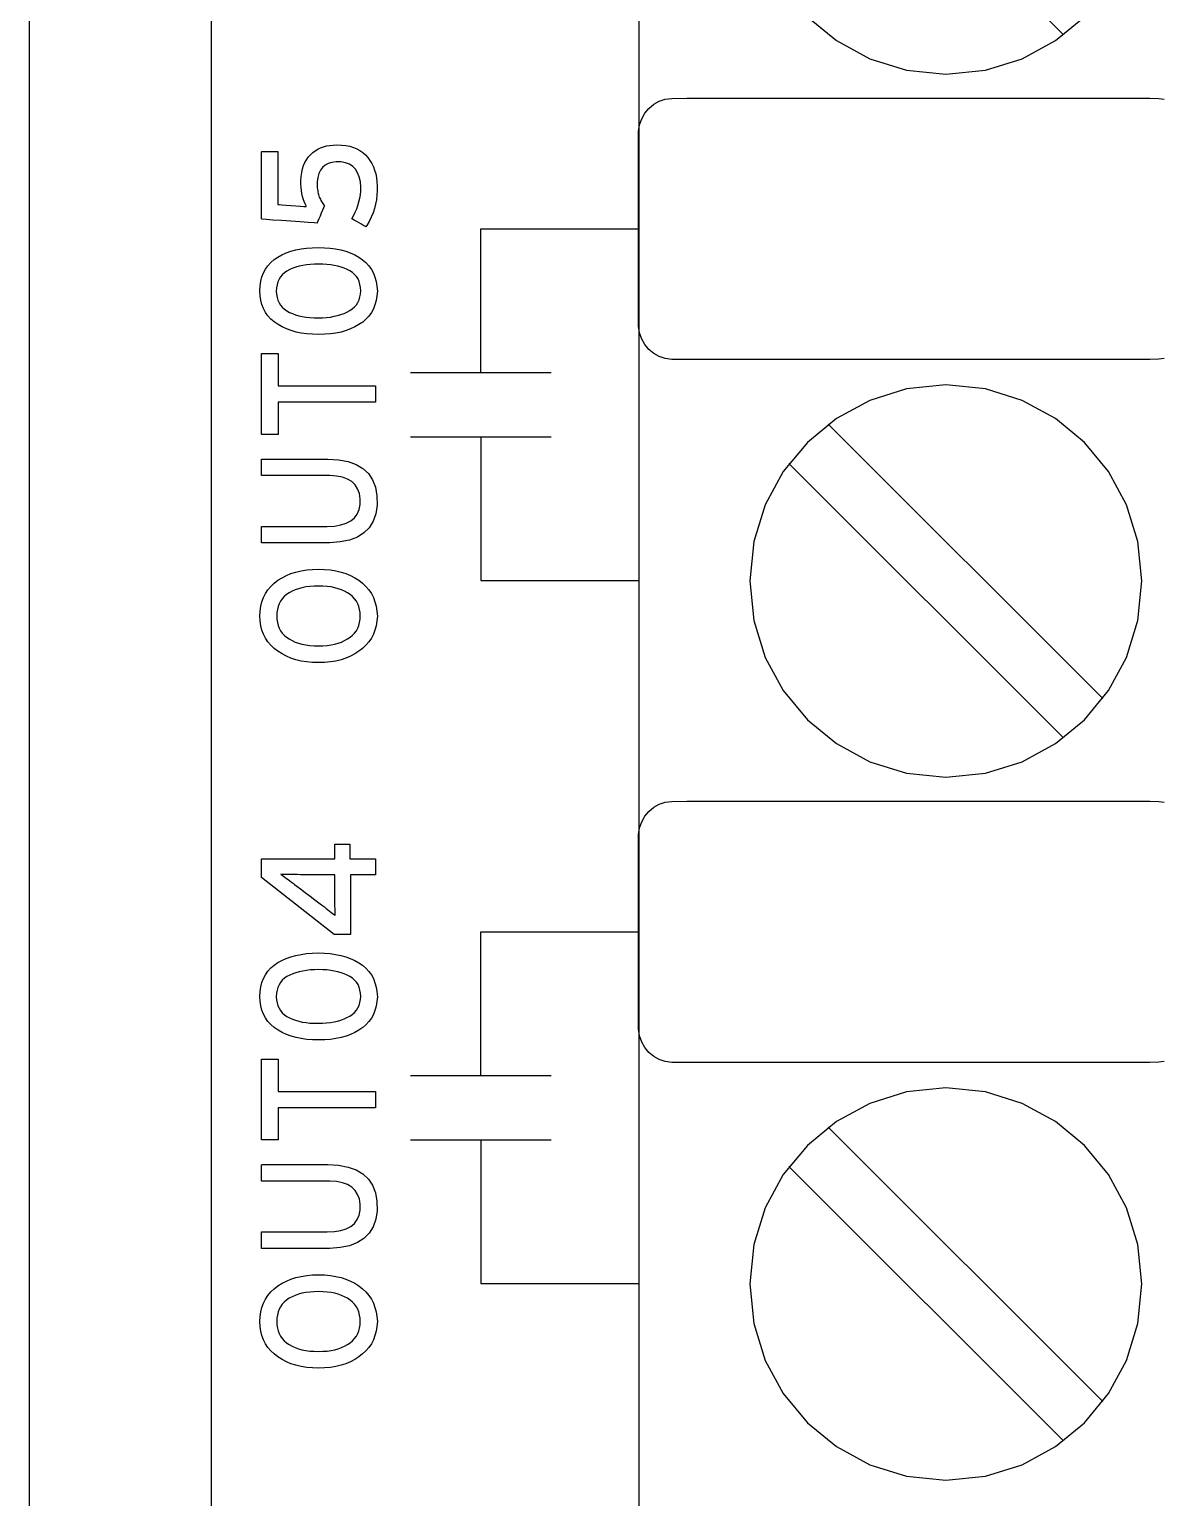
# Model space of a CAD drawing. Extents: x 1 to 47.7, y 0.2 to 33.3.
# Drawn here: x 31.778 to 32.745, y 4.752 to 6.006 of the extents above; entities that cross this region are included whole.
import ezdxf

# ---------------------------------------------------------------- set-up
doc = ezdxf.new("R2010")
doc.units = 0
doc.header["$MEASUREMENT"] = 0
doc.layers.add('4_0_____DWG', color=7, linetype='CONTINUOUS')

msp = doc.modelspace()

# ---------------------------------------------------------------- linework, layer by layer
at = {"layer": '4_0_____DWG'}
for points in [[(31.9334, 4.7009), (31.9334, 4.8073), (31.9334, 4.9155), (31.9334, 5.0253), (31.9334, 5.1367), (31.9334, 5.2497), (31.9334, 5.3641), (31.9334, 5.4799), (31.9334, 5.597), (31.9334, 5.7155), (31.9334, 5.8351), (31.9334, 5.9559), (31.9334, 6.0778), (31.9334, 6.2006), (31.9334, 6.3245), (31.9334, 6.5748), (31.9334, 6.8281), (31.9334, 7.0841), (31.9334, 7.342), (31.9334, 7.6015), (31.9334, 8.123)], [(32.6604, 6.0009), (32.4261, 6.2351)], [(32.298, 6.0857), (32.298, 5.9465), (32.298, 5.8051), (32.298, 5.5174), (32.298, 5.2261), (32.298, 4.9349), (32.298, 4.6472)], [(31.778, 4.7165), (31.778, 4.7888), (31.778, 4.8619), (31.778, 4.9358), (31.778, 5.0105), (31.778, 5.086), (31.778, 5.1623), (31.778, 5.2393), (31.778, 5.3171), (31.778, 5.3956), (31.778, 5.4748), (31.778, 5.5547), (31.778, 5.6353), (31.778, 5.7166), (31.778, 5.7986), (31.778, 5.8813), (31.778, 5.9646), (31.778, 6.0485)], [(32.4418, 6.0163), (32.4666, 5.9959), (32.495, 5.9804), (32.5264, 5.9707), (32.5601, 5.9673), (32.5938, 5.9707), (32.6252, 5.9804), (32.6536, 5.9959), (32.6783, 6.0163)], [(32.7462, 5.7246), (32.7416, 5.7239), (32.7341, 5.7238), (32.7019, 5.7238), (32.6478, 5.7238), (32.5801, 5.7238), (32.5071, 5.7238), (32.4371, 5.7238), (32.3783, 5.7238), (32.339, 5.7238), (32.3262, 5.7238), (32.3206, 5.7245), (32.3155, 5.7262), (32.3107, 5.7289), (32.3066, 5.7323), (32.3031, 5.7365), (32.3005, 5.7412), (32.2987, 5.7465), (32.2978, 5.7521), (32.2978, 5.7571), (32.2978, 5.7713), (32.2978, 5.7936), (32.2978, 5.8208), (32.2978, 5.8497), (32.2978, 5.8769), (32.2978, 5.8992), (32.2978, 5.9134), (32.2978, 5.9183), (32.2987, 5.924), (32.3005, 5.9292), (32.3031, 5.934), (32.3066, 5.9381), (32.3107, 5.9416), (32.3155, 5.9442), (32.3206, 5.9459), (32.3262, 5.9466), (32.339, 5.9467), (32.3783, 5.9467), (32.4371, 5.9467), (32.5071, 5.9467), (32.5801, 5.9467), (32.6478, 5.9467), (32.7019, 5.9467), (32.7341, 5.9467), (32.7416, 5.9466), (32.7463, 5.9459)], [(32.1633, 5.7127), (32.1633, 5.8352), (32.298, 5.8352)], [(31.9904, 5.7013), (32.0733, 5.7013), (32.0733, 5.6872), (31.9904, 5.6872), (31.9904, 5.6597), (31.9761, 5.6597), (31.9761, 5.7288), (31.9904, 5.7288), (31.9904, 5.7013)], [(32.1033, 5.7127), (32.2233, 5.7127)], [(32.6938, 5.4343), (32.4595, 5.6686)], [(32.1033, 5.6577), (32.2233, 5.6577)], [(32.1633, 5.6577), (32.1633, 5.5352), (32.298, 5.5352)], [(32.6604, 5.4009), (32.4261, 5.6351)], [(32.7462, 5.1246), (32.7416, 5.1239), (32.7341, 5.1238), (32.7019, 5.1238), (32.6478, 5.1238), (32.5801, 5.1238), (32.5071, 5.1238), (32.4371, 5.1238), (32.3783, 5.1238), (32.3389, 5.1238), (32.3262, 5.1238), (32.3206, 5.1245), (32.3155, 5.1262), (32.3107, 5.1289), (32.3066, 5.1323), (32.3031, 5.1365), (32.3005, 5.1412), (32.2987, 5.1465), (32.2978, 5.1521), (32.2978, 5.1571), (32.2978, 5.1713), (32.2978, 5.1936), (32.2978, 5.2208), (32.2978, 5.2497), (32.2978, 5.2769), (32.2978, 5.2992), (32.2978, 5.3134), (32.2978, 5.3183), (32.2987, 5.324), (32.3005, 5.3292), (32.3031, 5.334), (32.3066, 5.3381), (32.3107, 5.3416), (32.3155, 5.3442), (32.3206, 5.3459), (32.3262, 5.3466), (32.3389, 5.3467), (32.3783, 5.3467), (32.4371, 5.3467), (32.5071, 5.3467), (32.5801, 5.3467), (32.6478, 5.3467), (32.7019, 5.3467), (32.7341, 5.3467), (32.7416, 5.3466), (32.7463, 5.3459)], [(32.0515, 5.2977), (32.0733, 5.2977), (32.0733, 5.284), (32.0519, 5.284), (32.0519, 5.233), (32.038, 5.233), (31.9761, 5.2815), (31.9761, 5.2977), (32.0386, 5.2977), (32.0386, 5.3102), (32.0515, 5.3102), (32.0515, 5.2977)], [(32.1633, 5.1127), (32.1633, 5.2352), (32.298, 5.2352)], [(31.9904, 5.0991), (32.0733, 5.0991), (32.0733, 5.085), (31.9904, 5.085), (31.9904, 5.0576), (31.9761, 5.0576), (31.9761, 5.1266), (31.9904, 5.1266), (31.9904, 5.0991)], [(32.1033, 5.1127), (32.2233, 5.1127)], [(32.6938, 4.8343), (32.4595, 5.0686)], [(32.1033, 5.0577), (32.2233, 5.0577)], [(32.1633, 5.0577), (32.1633, 4.9352), (32.298, 4.9352)], [(32.6604, 4.8009), (32.4261, 5.0351)]]:
    msp.add_lwpolyline(points, dxfattribs=at)
for points in [[(32.0403, 5.9069), (32.0442, 5.9068), (32.0479, 5.9063), (32.0513, 5.9057), (32.0545, 5.9047), (32.0574, 5.9035), (32.0601, 5.9021), (32.0626, 5.9003), (32.0648, 5.8983), (32.0668, 5.8961), (32.0686, 5.8937), (32.0701, 5.8911), (32.0715, 5.8883), (32.0726, 5.8854), (32.0735, 5.8822), (32.0741, 5.879), (32.0746, 5.8755), (32.0748, 5.8719), (32.0748, 5.868), (32.0746, 5.864), (32.0741, 5.8601), (32.0734, 5.8563), (32.0724, 5.8525), (32.0712, 5.8488), (32.0697, 5.8452), (32.0679, 5.8416), (32.066, 5.8381), (32.0651, 5.8371), (32.0641, 5.8376), (32.0626, 5.8385), (32.0607, 5.8396), (32.0587, 5.8407), (32.0567, 5.8419), (32.055, 5.8428), (32.0537, 5.8435), (32.0532, 5.8438), (32.0546, 5.8464), (32.0561, 5.8494), (32.0573, 5.8523), (32.0583, 5.8553), (32.0592, 5.8583), (32.0599, 5.8614), (32.0604, 5.8644), (32.0607, 5.8675), (32.0607, 5.8708), (32.0604, 5.8755), (32.0595, 5.8796), (32.0581, 5.8832), (32.0563, 5.8862), (32.0539, 5.8886), (32.0511, 5.8904), (32.0477, 5.8917), (32.0438, 5.8924), (32.0397, 5.8925), (32.0361, 5.892), (32.033, 5.8911), (32.0303, 5.8896), (32.028, 5.8877), (32.0263, 5.8853), (32.0249, 5.8825), (32.0241, 5.8791), (32.0236, 5.8753), (32.0236, 5.8727), (32.0236, 5.8715), (32.0237, 5.8702), (32.0238, 5.869), (32.024, 5.8678), (32.0242, 5.8666), (32.0244, 5.8655), (32.0247, 5.8645), (32.025, 5.8634), (32.0254, 5.8624), (32.0258, 5.8615), (32.0263, 5.8605), (32.0268, 5.8596), (32.0273, 5.8587), (32.0278, 5.8578), (32.0284, 5.8569), (32.0291, 5.8561), (32.0297, 5.8553), (32.0295, 5.8547), (32.0289, 5.8533), (32.028, 5.8512), (32.0271, 5.8487), (32.026, 5.8462), (32.025, 5.8438), (32.0242, 5.8418), (32.0237, 5.8405), (32.0235, 5.8402), (32.0211, 5.8404), (32.016, 5.8407), (32.0091, 5.8412), (32.0012, 5.8417), (31.9932, 5.8423), (31.9858, 5.8428), (31.9801, 5.8432), (31.9767, 5.8434), (31.9761, 5.8439), (31.9761, 5.8476), (31.9761, 5.8544), (31.9761, 5.8632), (31.9761, 5.8729), (31.9761, 5.8826), (31.9761, 5.8912), (31.9761, 5.8977), (31.9761, 5.901), (31.9763, 5.9013), (31.9774, 5.9013), (31.9792, 5.9013), (31.9813, 5.9013), (31.9837, 5.9013), (31.986, 5.9013), (31.9879, 5.9013), (31.9893, 5.9013), (31.9899, 5.9013), (31.9899, 5.9), (31.9899, 5.8959), (31.9899, 5.8898), (31.9899, 5.8825), (31.9899, 5.8748), (31.9899, 5.8675), (31.9899, 5.8614), (31.9899, 5.8573), (31.99, 5.856), (31.991, 5.856), (31.9935, 5.8558), (31.9971, 5.8555), (32.0011, 5.8552), (32.0053, 5.8549), (32.0092, 5.8546), (32.0123, 5.8544), (32.0142, 5.8542), (32.0143, 5.8548), (32.0133, 5.8567), (32.0124, 5.8587), (32.0116, 5.8608), (32.011, 5.863), (32.0105, 5.8654), (32.0101, 5.8679), (32.0098, 5.8705), (32.0096, 5.8733), (32.0097, 5.8765), (32.0099, 5.88), (32.0104, 5.8833), (32.0111, 5.8864), (32.012, 5.8892), (32.0131, 5.8919), (32.0145, 5.8943), (32.016, 5.8965), (32.0178, 5.8985), (32.0198, 5.9003), (32.0219, 5.9018), (32.0241, 5.9032), (32.0265, 5.9043), (32.029, 5.9053), (32.0316, 5.906), (32.0344, 5.9065), (32.0373, 5.9068)], [(32.0245, 5.8194), (32.0297, 5.8192), (32.0346, 5.8189), (32.0393, 5.8182), (32.0437, 5.8173), (32.0479, 5.8161), (32.0518, 5.8147), (32.0556, 5.813), (32.059, 5.8111), (32.0623, 5.8088), (32.0651, 5.8064), (32.0677, 5.8036), (32.0698, 5.8007), (32.0715, 5.7975), (32.0729, 5.794), (32.0739, 5.7903), (32.0746, 5.7863), (32.0749, 5.7821), (32.0746, 5.778), (32.074, 5.774), (32.0729, 5.7704), (32.0716, 5.7669), (32.0698, 5.7638), (32.0677, 5.7608), (32.0652, 5.7581), (32.0624, 5.7557), (32.0592, 5.7535), (32.0558, 5.7515), (32.0521, 5.7498), (32.0482, 5.7484), (32.044, 5.7472), (32.0396, 5.7463), (32.0349, 5.7457), (32.03, 5.7453), (32.0248, 5.7451), (32.0196, 5.7453), (32.0147, 5.7457), (32.01, 5.7463), (32.0056, 5.7472), (32.0014, 5.7484), (31.9974, 5.7499), (31.9937, 5.7516), (31.9902, 5.7536), (31.987, 5.7558), (31.9841, 5.7583), (31.9816, 5.761), (31.9795, 5.764), (31.9777, 5.7672), (31.9764, 5.7706), (31.9754, 5.7743), (31.9748, 5.7782), (31.9746, 5.7824), (31.9748, 5.7866), (31.9754, 5.7905), (31.9764, 5.7942), (31.9778, 5.7977), (31.9795, 5.8009), (31.9816, 5.8038), (31.9841, 5.8065), (31.9869, 5.809), (31.9901, 5.8112), (31.9935, 5.8131), (31.9972, 5.8148), (32.0011, 5.8162), (32.0053, 5.8173), (32.0098, 5.8182), (32.0144, 5.8189), (32.0194, 5.8192)], [(32.0248, 5.8051), (32.0212, 5.8051), (32.0177, 5.8049), (32.0144, 5.8045), (32.0112, 5.804), (32.0082, 5.8033), (32.0054, 5.8025), (32.0027, 5.8016), (32.0001, 5.8005), (31.9978, 5.7992), (31.9957, 5.7978), (31.9938, 5.7961), (31.9923, 5.7943), (31.991, 5.7922), (31.99, 5.79), (31.9893, 5.7876), (31.9888, 5.7849), (31.9887, 5.7821), (31.9888, 5.7794), (31.9893, 5.7768), (31.99, 5.7744), (31.991, 5.7722), (31.9922, 5.7702), (31.9938, 5.7683), (31.9956, 5.7667), (31.9976, 5.7653), (32, 5.764), (32.0025, 5.7629), (32.0051, 5.7619), (32.008, 5.7611), (32.0109, 5.7605), (32.0141, 5.76), (32.0174, 5.7596), (32.0209, 5.7594), (32.0245, 5.7594), (32.0281, 5.7594), (32.0316, 5.7597), (32.0349, 5.76), (32.038, 5.7606), (32.041, 5.7613), (32.0438, 5.7621), (32.0465, 5.7631), (32.049, 5.7642), (32.0514, 5.7655), (32.0535, 5.767), (32.0554, 5.7686), (32.057, 5.7705), (32.0583, 5.7725), (32.0594, 5.7747), (32.0601, 5.7771), (32.0606, 5.7796), (32.0608, 5.7824), (32.0606, 5.7852), (32.0601, 5.7878), (32.0594, 5.7902), (32.0584, 5.7925), (32.0571, 5.7945), (32.0555, 5.7963), (32.0536, 5.7979), (32.0515, 5.7994), (32.0491, 5.8006), (32.0466, 5.8017), (32.044, 5.8026), (32.0412, 5.8034), (32.0382, 5.804), (32.0351, 5.8045), (32.0318, 5.8049), (32.0284, 5.8051)], [(32.5601, 5.3673), (32.5938, 5.3707), (32.6252, 5.3804), (32.6536, 5.3959), (32.6783, 5.4163), (32.6987, 5.4411), (32.7141, 5.4695), (32.7238, 5.501), (32.7272, 5.5347), (32.7238, 5.5684), (32.7141, 5.5998), (32.6987, 5.6282), (32.6783, 5.653), (32.6536, 5.6734), (32.6252, 5.6888), (32.5938, 5.6986), (32.5601, 5.702), (32.5264, 5.6986), (32.495, 5.6888), (32.4666, 5.6734), (32.4418, 5.653), (32.4213, 5.6282), (32.4059, 5.5998), (32.3961, 5.5684), (32.3927, 5.5347), (32.3961, 5.501), (32.4059, 5.4695), (32.4213, 5.4411), (32.4418, 5.4163), (32.4666, 5.3959), (32.495, 5.3804), (32.5264, 5.3707)], [(32.0328, 5.6388), (32.0419, 5.6382), (32.0499, 5.6367), (32.0568, 5.6342), (32.0626, 5.6308), (32.0673, 5.6264), (32.0708, 5.621), (32.0733, 5.6147), (32.0746, 5.6074), (32.0747, 5.5994), (32.0736, 5.5921), (32.0713, 5.5857), (32.0679, 5.5802), (32.0635, 5.5757), (32.0579, 5.5722), (32.0511, 5.5696), (32.0433, 5.568), (32.0344, 5.5673), (32.0311, 5.5672), (32.0261, 5.5672), (32.0184, 5.5672), (32.0092, 5.5672), (31.9994, 5.5672), (31.9901, 5.5672), (31.9825, 5.5672), (31.9775, 5.5672), (31.9761, 5.5673), (31.9761, 5.568), (31.9761, 5.5695), (31.9761, 5.5716), (31.9761, 5.574), (31.9761, 5.5765), (31.9761, 5.5787), (31.9761, 5.5803), (31.9761, 5.5813), (31.9769, 5.5813), (31.9812, 5.5813), (31.9884, 5.5813), (31.9973, 5.5813), (32.007, 5.5813), (32.0164, 5.5813), (32.0244, 5.5813), (32.03, 5.5813), (32.0321, 5.5813), (32.0383, 5.5816), (32.0437, 5.5825), (32.0483, 5.584), (32.0522, 5.586), (32.0553, 5.5886), (32.0577, 5.5918), (32.0593, 5.5956), (32.0602, 5.6), (32.0603, 5.6049), (32.0596, 5.6094), (32.0581, 5.6134), (32.056, 5.6168), (32.0531, 5.6196), (32.0495, 5.6217), (32.0452, 5.6233), (32.0401, 5.6243), (32.0343, 5.6247), (32.0317, 5.6247), (32.0266, 5.6247), (32.0189, 5.6247), (32.0095, 5.6247), (31.9996, 5.6247), (31.9903, 5.6247), (31.9826, 5.6247), (31.9775, 5.6247), (31.9761, 5.6247), (31.9761, 5.6254), (31.9761, 5.627), (31.9761, 5.6291), (31.9761, 5.6315), (31.9761, 5.6339), (31.9761, 5.6361), (31.9761, 5.6378), (31.9761, 5.6387), (31.9769, 5.6388), (31.9813, 5.6388), (31.9885, 5.6388), (31.9976, 5.6388), (32.0074, 5.6388), (32.0169, 5.6388), (32.025, 5.6388), (32.0307, 5.6388)], [(32.0247, 5.5447), (32.0298, 5.5445), (32.0348, 5.5441), (32.0394, 5.5433), (32.0439, 5.5423), (32.048, 5.541), (32.052, 5.5394), (32.0556, 5.5375), (32.0591, 5.5353), (32.0623, 5.5328), (32.0651, 5.53), (32.0677, 5.5271), (32.0698, 5.5239), (32.0715, 5.5205), (32.0729, 5.5169), (32.0739, 5.5131), (32.0746, 5.509), (32.0749, 5.5048), (32.0746, 5.5006), (32.0739, 5.4965), (32.0729, 5.4928), (32.0715, 5.4892), (32.0698, 5.4858), (32.0677, 5.4827), (32.0651, 5.4798), (32.0623, 5.4771), (32.0591, 5.4747), (32.0556, 5.4724), (32.052, 5.4705), (32.048, 5.4688), (32.0439, 5.4675), (32.0394, 5.4664), (32.0348, 5.4656), (32.0298, 5.4652), (32.0247, 5.465), (32.0195, 5.4652), (32.0146, 5.4656), (32.0099, 5.4664), (32.0054, 5.4675), (32.0012, 5.4688), (31.9973, 5.4705), (31.9936, 5.4724), (31.9901, 5.4747), (31.9869, 5.4771), (31.9841, 5.4798), (31.9816, 5.4827), (31.9795, 5.4858), (31.9778, 5.4892), (31.9764, 5.4928), (31.9754, 5.4965), (31.9748, 5.5006), (31.9746, 5.5048), (31.9748, 5.509), (31.9754, 5.5131), (31.9764, 5.5169), (31.9778, 5.5205), (31.9795, 5.5239), (31.9816, 5.5271), (31.9841, 5.53), (31.9869, 5.5328), (31.9901, 5.5353), (31.9936, 5.5375), (31.9973, 5.5394), (32.0012, 5.541), (32.0054, 5.5423), (32.0099, 5.5433), (32.0146, 5.5441), (32.0195, 5.5445)], [(32.0247, 5.5304), (32.0209, 5.5303), (32.0172, 5.53), (32.0138, 5.5296), (32.0106, 5.5289), (32.0076, 5.5281), (32.0047, 5.5271), (32.0021, 5.526), (31.9997, 5.5246), (31.9974, 5.5231), (31.9955, 5.5214), (31.9938, 5.5196), (31.9924, 5.5175), (31.9912, 5.5153), (31.9903, 5.5129), (31.9896, 5.5104), (31.9892, 5.5077), (31.9891, 5.5048), (31.9892, 5.502), (31.9896, 5.4993), (31.9903, 5.4968), (31.9912, 5.4944), (31.9924, 5.4923), (31.9938, 5.4903), (31.9955, 5.4884), (31.9974, 5.4867), (31.9997, 5.4852), (32.0021, 5.4838), (32.0047, 5.4826), (32.0076, 5.4816), (32.0106, 5.4808), (32.0138, 5.4802), (32.0172, 5.4797), (32.0209, 5.4794), (32.0247, 5.4793), (32.0284, 5.4794), (32.032, 5.4797), (32.0354, 5.4802), (32.0386, 5.4808), (32.0416, 5.4816), (32.0444, 5.4826), (32.047, 5.4838), (32.0494, 5.4852), (32.0517, 5.4867), (32.0537, 5.4884), (32.0555, 5.4903), (32.057, 5.4923), (32.0582, 5.4944), (32.0591, 5.4968), (32.0598, 5.4993), (32.0602, 5.502), (32.0603, 5.5048), (32.0602, 5.5077), (32.0598, 5.5104), (32.0591, 5.5129), (32.0582, 5.5153), (32.057, 5.5175), (32.0555, 5.5196), (32.0537, 5.5214), (32.0517, 5.5231), (32.0494, 5.5246), (32.047, 5.526), (32.0444, 5.5271), (32.0416, 5.5281), (32.0386, 5.5289), (32.0354, 5.5296), (32.032, 5.53), (32.0284, 5.5303)], [(31.9925, 5.2844), (31.9936, 5.2836), (31.9948, 5.2828), (31.9961, 5.2819), (31.9974, 5.2809), (31.9988, 5.2799), (32.0002, 5.2788), (32.0017, 5.2777), (32.0033, 5.2765), (32.0043, 5.2757), (32.0062, 5.2743), (32.0093, 5.2719), (32.0133, 5.2689), (32.0175, 5.2657), (32.0215, 5.2626), (32.0249, 5.2601), (32.0272, 5.2583), (32.0281, 5.2576), (32.0297, 5.2565), (32.0311, 5.2553), (32.0325, 5.2542), (32.0338, 5.2532), (32.0351, 5.2521), (32.0363, 5.2511), (32.0374, 5.2502), (32.0385, 5.2492), (32.0388, 5.2501), (32.0388, 5.2517), (32.0388, 5.2533), (32.0388, 5.2551), (32.0387, 5.2569), (32.0387, 5.2587), (32.0387, 5.2607), (32.0387, 5.2627), (32.0386, 5.2642), (32.0386, 5.2654), (32.0386, 5.2677), (32.0386, 5.2708), (32.0386, 5.2743), (32.0386, 5.2778), (32.0386, 5.2808), (32.0386, 5.283), (32.0386, 5.284), (32.0378, 5.284), (32.0351, 5.284), (32.0311, 5.284), (32.0263, 5.284), (32.0212, 5.284), (32.0166, 5.284), (32.0129, 5.284), (32.0106, 5.284), (32.0092, 5.284), (32.0068, 5.2841), (32.0045, 5.2841), (32.0023, 5.2841), (32.0002, 5.2842), (31.9981, 5.2842), (31.9962, 5.2843), (31.9943, 5.2843)], [(32.0245, 5.2172), (32.0297, 5.2171), (32.0346, 5.2167), (32.0393, 5.216), (32.0437, 5.2151), (32.0479, 5.214), (32.0518, 5.2125), (32.0556, 5.2108), (32.059, 5.2089), (32.0623, 5.2067), (32.0651, 5.2042), (32.0677, 5.2015), (32.0698, 5.1985), (32.0715, 5.1953), (32.0729, 5.1918), (32.0739, 5.1881), (32.0746, 5.1842), (32.0749, 5.1799), (32.0746, 5.1758), (32.074, 5.1719), (32.0729, 5.1682), (32.0716, 5.1648), (32.0698, 5.1616), (32.0677, 5.1586), (32.0652, 5.1559), (32.0624, 5.1535), (32.0592, 5.1513), (32.0558, 5.1493), (32.0521, 5.1476), (32.0482, 5.1462), (32.044, 5.145), (32.0396, 5.1441), (32.0349, 5.1435), (32.03, 5.1431), (32.0248, 5.143), (32.0196, 5.1431), (32.0147, 5.1435), (32.01, 5.1441), (32.0056, 5.1451), (32.0014, 5.1463), (31.9974, 5.1477), (31.9937, 5.1494), (31.9902, 5.1514), (31.987, 5.1536), (31.9841, 5.1561), (31.9816, 5.1588), (31.9795, 5.1618), (31.9777, 5.165), (31.9764, 5.1684), (31.9754, 5.1721), (31.9748, 5.1761), (31.9746, 5.1802), (31.9748, 5.1844), (31.9754, 5.1884), (31.9764, 5.1921), (31.9778, 5.1955), (31.9795, 5.1987), (31.9816, 5.2017), (31.9841, 5.2044), (31.9869, 5.2068), (31.9901, 5.209), (31.9935, 5.2109), (31.9972, 5.2126), (32.0011, 5.214), (32.0053, 5.2152), (32.0098, 5.216), (32.0144, 5.2167), (32.0194, 5.2171)], [(32.0248, 5.203), (32.0212, 5.2029), (32.0177, 5.2027), (32.0144, 5.2023), (32.0112, 5.2018), (32.0082, 5.2012), (32.0054, 5.2004), (32.0027, 5.1994), (32.0001, 5.1983), (31.9978, 5.1971), (31.9957, 5.1956), (31.9938, 5.1939), (31.9923, 5.1921), (31.991, 5.19), (31.99, 5.1878), (31.9893, 5.1854), (31.9888, 5.1828), (31.9887, 5.1799), (31.9888, 5.1772), (31.9893, 5.1746), (31.99, 5.1722), (31.991, 5.17), (31.9922, 5.168), (31.9938, 5.1662), (31.9956, 5.1645), (31.9976, 5.1631), (32, 5.1618), (32.0025, 5.1607), (32.0051, 5.1598), (32.008, 5.1589), (32.0109, 5.1583), (32.0141, 5.1578), (32.0174, 5.1574), (32.0209, 5.1572), (32.0245, 5.1572), (32.0281, 5.1573), (32.0316, 5.1575), (32.0349, 5.1579), (32.038, 5.1584), (32.041, 5.1591), (32.0438, 5.1599), (32.0465, 5.1609), (32.049, 5.1621), (32.0514, 5.1634), (32.0535, 5.1648), (32.0554, 5.1665), (32.057, 5.1683), (32.0583, 5.1703), (32.0594, 5.1725), (32.0601, 5.1749), (32.0606, 5.1775), (32.0608, 5.1802), (32.0606, 5.183), (32.0601, 5.1856), (32.0594, 5.1881), (32.0584, 5.1903), (32.0571, 5.1923), (32.0555, 5.1941), (32.0536, 5.1958), (32.0515, 5.1972), (32.0491, 5.1984), (32.0466, 5.1995), (32.044, 5.2004), (32.0412, 5.2012), (32.0382, 5.2018), (32.0351, 5.2023), (32.0318, 5.2027), (32.0284, 5.2029)], [(32.5601, 4.7673), (32.5938, 4.7707), (32.6252, 4.7804), (32.6536, 4.7959), (32.6783, 4.8163), (32.6987, 4.8411), (32.7141, 4.8695), (32.7238, 4.901), (32.7272, 4.9347), (32.7238, 4.9684), (32.7141, 4.9998), (32.6987, 5.0282), (32.6783, 5.053), (32.6536, 5.0734), (32.6252, 5.0888), (32.5938, 5.0986), (32.5601, 5.102), (32.5264, 5.0986), (32.495, 5.0888), (32.4666, 5.0734), (32.4418, 5.053), (32.4213, 5.0282), (32.4059, 4.9998), (32.3961, 4.9684), (32.3927, 4.9347), (32.3961, 4.901), (32.4059, 4.8695), (32.4213, 4.8411), (32.4418, 4.8163), (32.4666, 4.7959), (32.495, 4.7804), (32.5264, 4.7707)], [(32.0328, 5.0366), (32.0419, 5.0361), (32.0499, 5.0345), (32.0568, 5.0321), (32.0626, 5.0286), (32.0673, 5.0242), (32.0708, 5.0189), (32.0733, 5.0126), (32.0746, 5.0053), (32.0747, 4.9972), (32.0736, 4.9899), (32.0713, 4.9835), (32.0679, 4.9781), (32.0635, 4.9736), (32.0579, 4.97), (32.0511, 4.9674), (32.0433, 4.9658), (32.0344, 4.9651), (32.0311, 4.9651), (32.0261, 4.9651), (32.0184, 4.9651), (32.0092, 4.9651), (31.9994, 4.9651), (31.9901, 4.9651), (31.9825, 4.9651), (31.9775, 4.9651), (31.9761, 4.9651), (31.9761, 4.9658), (31.9761, 4.9674), (31.9761, 4.9695), (31.9761, 4.9719), (31.9761, 4.9743), (31.9761, 4.9765), (31.9761, 4.9782), (31.9761, 4.9791), (31.9769, 4.9792), (31.9812, 4.9792), (31.9884, 4.9792), (31.9973, 4.9792), (32.007, 4.9792), (32.0164, 4.9792), (32.0244, 4.9792), (32.03, 4.9792), (32.0321, 4.9792), (32.0383, 4.9795), (32.0437, 4.9803), (32.0483, 4.9818), (32.0522, 4.9838), (32.0553, 4.9864), (32.0577, 4.9896), (32.0593, 4.9934), (32.0602, 4.9978), (32.0603, 5.0027), (32.0596, 5.0073), (32.0581, 5.0112), (32.056, 5.0146), (32.0531, 5.0174), (32.0495, 5.0196), (32.0452, 5.0211), (32.0401, 5.0221), (32.0343, 5.0225), (32.0317, 5.0225), (32.0266, 5.0225), (32.0189, 5.0225), (32.0095, 5.0225), (31.9996, 5.0225), (31.9903, 5.0225), (31.9826, 5.0225), (31.9775, 5.0225), (31.9761, 5.0225), (31.9761, 5.0233), (31.9761, 5.0248), (31.9761, 5.0269), (31.9761, 5.0293), (31.9761, 5.0317), (31.9761, 5.0339), (31.9761, 5.0356), (31.9761, 5.0365), (31.9769, 5.0366), (31.9813, 5.0366), (31.9885, 5.0366), (31.9976, 5.0366), (32.0074, 5.0366), (32.0169, 5.0366), (32.025, 5.0366), (32.0307, 5.0366)], [(32.0247, 4.9425), (32.0298, 4.9424), (32.0348, 4.9419), (32.0394, 4.9412), (32.0439, 4.9401), (32.048, 4.9388), (32.052, 4.9372), (32.0556, 4.9353), (32.0591, 4.9331), (32.0623, 4.9306), (32.0651, 4.9279), (32.0677, 4.9249), (32.0698, 4.9218), (32.0715, 4.9184), (32.0729, 4.9147), (32.0739, 4.9109), (32.0746, 4.9069), (32.0749, 4.9026), (32.0746, 4.8984), (32.0739, 4.8944), (32.0729, 4.8906), (32.0715, 4.887), (32.0698, 4.8837), (32.0677, 4.8805), (32.0651, 4.8776), (32.0623, 4.875), (32.0591, 4.8725), (32.0556, 4.8702), (32.052, 4.8683), (32.048, 4.8666), (32.0439, 4.8653), (32.0394, 4.8642), (32.0348, 4.8635), (32.0298, 4.863), (32.0247, 4.8628), (32.0195, 4.863), (32.0146, 4.8635), (32.0099, 4.8642), (32.0054, 4.8653), (32.0012, 4.8666), (31.9973, 4.8683), (31.9936, 4.8702), (31.9901, 4.8725), (31.9869, 4.875), (31.9841, 4.8776), (31.9816, 4.8805), (31.9795, 4.8837), (31.9778, 4.887), (31.9764, 4.8906), (31.9754, 4.8944), (31.9748, 4.8984), (31.9746, 4.9026), (31.9748, 4.9069), (31.9754, 4.9109), (31.9764, 4.9147), (31.9778, 4.9184), (31.9795, 4.9218), (31.9816, 4.9249), (31.9841, 4.9279), (31.9869, 4.9306), (31.9901, 4.9331), (31.9936, 4.9353), (31.9973, 4.9372), (32.0012, 4.9388), (32.0054, 4.9401), (32.0099, 4.9412), (32.0146, 4.9419), (32.0195, 4.9424)], [(32.0247, 4.9282), (32.0209, 4.9281), (32.0172, 4.9278), (32.0138, 4.9274), (32.0106, 4.9268), (32.0076, 4.926), (32.0047, 4.925), (32.0021, 4.9238), (31.9997, 4.9225), (31.9974, 4.921), (31.9955, 4.9193), (31.9938, 4.9174), (31.9924, 4.9153), (31.9912, 4.9131), (31.9903, 4.9108), (31.9896, 4.9082), (31.9892, 4.9055), (31.9891, 4.9026), (31.9892, 4.8998), (31.9896, 4.8971), (31.9903, 4.8946), (31.9912, 4.8923), (31.9924, 4.8901), (31.9938, 4.8881), (31.9955, 4.8862), (31.9974, 4.8845), (31.9997, 4.883), (32.0021, 4.8816), (32.0047, 4.8804), (32.0076, 4.8794), (32.0106, 4.8786), (32.0138, 4.878), (32.0172, 4.8775), (32.0209, 4.8773), (32.0247, 4.8772), (32.0284, 4.8773), (32.032, 4.8775), (32.0354, 4.878), (32.0386, 4.8786), (32.0416, 4.8794), (32.0444, 4.8804), (32.047, 4.8816), (32.0494, 4.883), (32.0517, 4.8845), (32.0537, 4.8862), (32.0555, 4.8881), (32.057, 4.8901), (32.0582, 4.8923), (32.0591, 4.8946), (32.0598, 4.8971), (32.0602, 4.8998), (32.0603, 4.9026), (32.0602, 4.9055), (32.0598, 4.9082), (32.0591, 4.9108), (32.0582, 4.9131), (32.057, 4.9153), (32.0555, 4.9174), (32.0537, 4.9193), (32.0517, 4.921), (32.0494, 4.9225), (32.047, 4.9238), (32.0444, 4.925), (32.0416, 4.926), (32.0386, 4.9268), (32.0354, 4.9274), (32.032, 4.9278), (32.0284, 4.9281)]]:
    msp.add_lwpolyline(points, close=True, dxfattribs=at)

doc.saveas('drawing.dxf')
